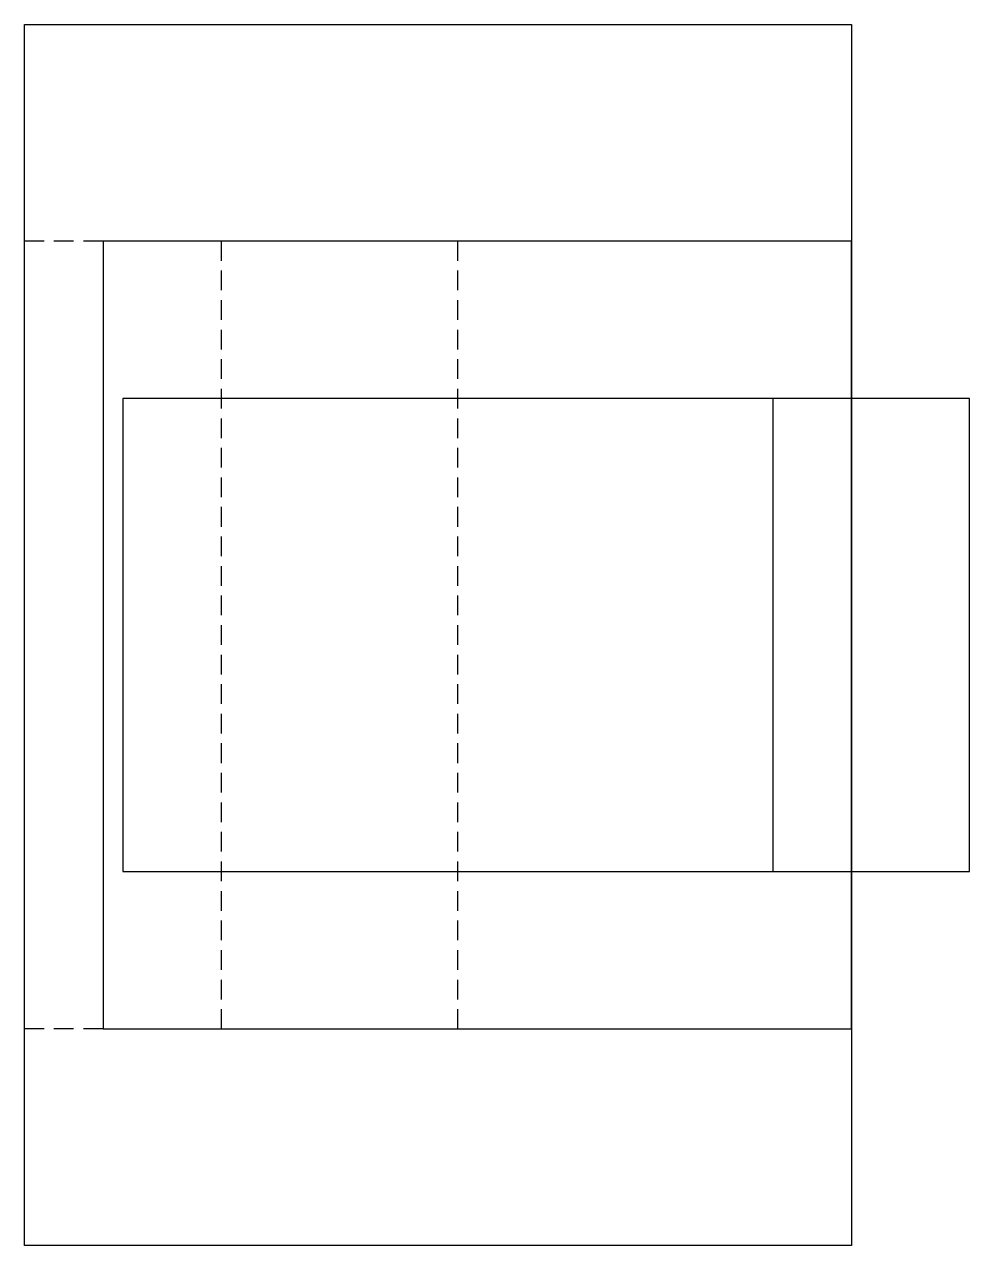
# Model space of a CAD drawing. Header units: millimetres. Extents: x 0 to 24, y 0 to 31.
import ezdxf

# ---------------------------------------------------------------- set-up
doc = ezdxf.new("R2010")
doc.units = ezdxf.units.MM
doc.linetypes.add('HIDDEN', pattern=[0.375, 0.25, -0.125])
doc.layers.add('CONDUCTOR', color=7, linetype='Continuous')
doc.layers.add('THIET BI DIEN', color=5, linetype='Continuous')

# ---------------------------------------------------------------- blocks, each defined once
blk = doc.blocks.new('TV-HBL1')
at = {"layer": 'CONDUCTOR', "color": 8, "linetype": 'HIDDEN', "ltscale": 2}
for p, q in [((-22, 10), (-24, 10)), ((-19, 10), (-19, -10)), ((-13, 10), (-13, -10)), ((-22, -10), (-24, -10))]:
    blk.add_line(p, q, dxfattribs=at)
at = {"layer": 'CONDUCTOR', "color": 8, "ltscale": 100}
blk.add_line((-5, 6), (-5, -6), dxfattribs=at)
at = {"layer": 'CONDUCTOR', "color": 6, "ltscale": 100}
blk.add_lwpolyline([(-22, -10), (-3, -10), (-3, 10), (-22, 10)], close=True, dxfattribs=at)
at = {"layer": 'THIET BI DIEN', "ltscale": 15}
for points in [[(-24, 15.5), (-3, 15.5), (-3, -15.5), (-24, -15.5)], [(-21.5, -6), (0, -6), (0, 6), (-21.5, 6)]]:
    blk.add_lwpolyline(points, close=True, dxfattribs=at)

msp = doc.modelspace()

# ---------------------------------------------------------------- block references
msp.add_blockref('TV-HBL1', (24, 15.5))

doc.saveas('drawing.dxf')
